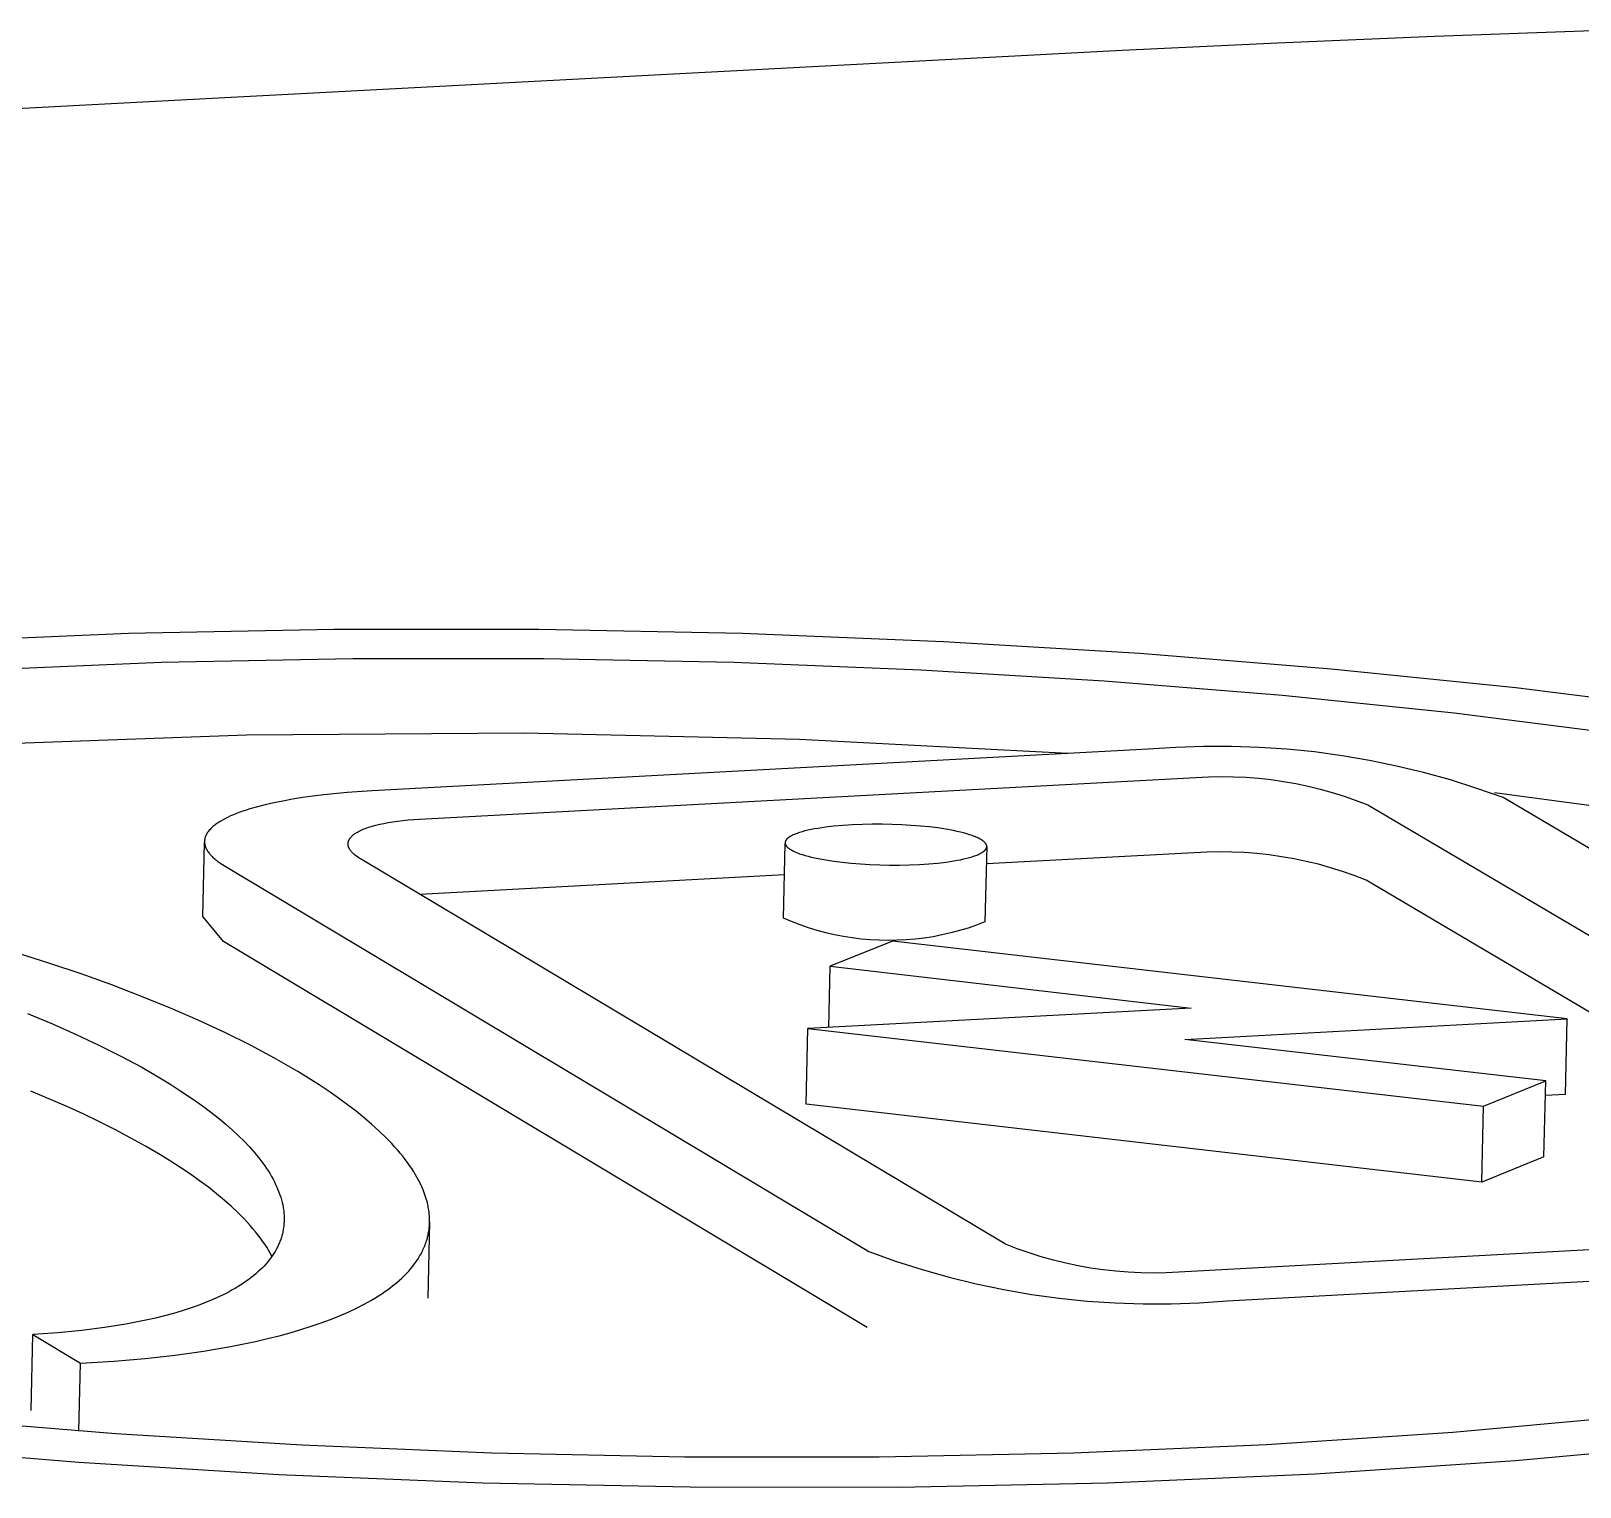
# Model space of a CAD drawing. Header units: millimetres. Extents: x 430 to 4403, y -1522 to 1254.
# Drawn here: x 1404.78 to 1417.14, y -360.04 to -348.43 of the extents above; entities that cross this region are included whole.
import ezdxf

# ---------------------------------------------------------------- set-up
doc = ezdxf.new("R2010")
doc.units = ezdxf.units.MM
doc.header["$MEASUREMENT"] = 0
doc.layers.add('Utwórz2D linie widoczne', color=7, linetype='Continuous', true_color=0x000000)

msp = doc.modelspace()

# ---------------------------------------------------------------- linework, layer by layer
at = {"layer": 'Utwórz2D linie widoczne'}
for p, q in [((1415.975, -348.471), (1414.723, -348.523)), ((1417.238, -348.427), (1415.975, -348.471)), ((1413.485, -348.583), (1297.038, -354.723)), ((1414.723, -348.523), (1413.485, -348.583)), ((1407.197, -353.2), (1405.559, -353.234)), ((1408.833, -353.2), (1407.197, -353.2)), ((1410.456, -353.233), (1408.833, -353.2)), ((1405.559, -353.234), (1403.93, -353.302)), ((1412.058, -353.298), (1410.456, -353.233)), ((1413.626, -353.392), (1412.058, -353.298)), ((1405.823, -353.462), (1407.349, -353.431)), ((1407.349, -353.431), (1408.873, -353.431)), ((1408.873, -353.431), (1410.386, -353.462)), ((1415.152, -353.516), (1413.626, -353.392)), ((1404.305, -353.526), (1405.823, -353.462)), ((1410.386, -353.462), (1411.879, -353.522)), ((1411.879, -353.522), (1413.34, -353.61)), ((1416.624, -353.667), (1415.152, -353.516)), ((1413.34, -353.61), (1414.762, -353.725)), ((1418.032, -353.845), (1416.624, -353.667)), ((1414.762, -353.725), (1416.133, -353.866)), ((1416.133, -353.866), (1417.445, -354.032)), ((1406.5, -354.043), (1404.292, -354.125)), ((1408.715, -354.029), (1406.5, -354.043)), ((1410.91, -354.079), (1408.715, -354.029)), ((1413.692, -354.156), (1407.502, -354.488)), ((1413.052, -354.191), (1410.91, -354.079)), ((1413.913, -354.141), (1413.692, -354.156)), ((1414.134, -354.133), (1413.913, -354.141)), ((1414.356, -354.133), (1414.134, -354.133)), ((1414.577, -354.141), (1414.356, -354.133)), ((1414.798, -354.155), (1414.577, -354.141)), ((1415.018, -354.178), (1414.798, -354.155)), ((1415.238, -354.208), (1415.018, -354.178)), ((1415.456, -354.245), (1415.238, -354.208)), ((1415.673, -354.29), (1415.456, -354.245)), ((1415.888, -354.342), (1415.673, -354.29)), ((1407.88, -354.714), (1414.073, -354.381)), ((1414.073, -354.381), (1414.173, -354.376)), ((1414.173, -354.376), (1414.273, -354.374)), ((1414.273, -354.374), (1414.373, -354.375)), ((1414.373, -354.375), (1414.473, -354.38)), ((1414.473, -354.38), (1414.572, -354.387)), ((1414.572, -354.387), (1414.672, -354.398)), ((1414.672, -354.398), (1414.771, -354.412)), ((1414.771, -354.412), (1414.869, -354.43)), ((1414.869, -354.43), (1414.967, -354.45)), ((1416.102, -354.401), (1415.888, -354.342)), ((1416.313, -354.468), (1416.102, -354.401)), ((1406.79, -354.569), (1406.718, -354.583)), ((1406.866, -354.555), (1406.79, -354.569)), ((1406.946, -354.542), (1406.866, -354.555)), ((1407.03, -354.53), (1406.946, -354.542)), ((1407.117, -354.52), (1407.03, -354.53)), ((1407.302, -354.502), (1407.117, -354.52)), ((1407.502, -354.488), (1407.302, -354.502)), ((1414.967, -354.45), (1415.064, -354.474)), ((1415.064, -354.474), (1415.16, -354.501)), ((1415.16, -354.501), (1415.256, -354.531)), ((1415.256, -354.531), (1415.35, -354.564)), ((1415.35, -354.564), (1415.443, -354.6)), ((1416.522, -354.542), (1416.313, -354.468)), ((1417.709, -354.672), (1416.453, -354.505)), ((1421.731, -357.607), (1416.522, -354.542)), ((1406.374, -354.688), (1406.353, -354.698)), ((1406.397, -354.679), (1406.374, -354.688)), ((1406.421, -354.669), (1406.397, -354.679)), ((1406.446, -354.659), (1406.421, -354.669)), ((1406.472, -354.65), (1406.446, -354.659)), ((1406.499, -354.641), (1406.472, -354.65)), ((1406.527, -354.632), (1406.499, -354.641)), ((1406.587, -354.615), (1406.527, -354.632)), ((1406.65, -354.599), (1406.587, -354.615)), ((1406.718, -354.583), (1406.65, -354.599)), ((1415.443, -354.6), (1420.644, -357.666)), ((1406.191, -354.817), (1406.189, -354.82)), ((1406.193, -354.814), (1406.191, -354.817)), ((1406.196, -354.812), (1406.193, -354.814)), ((1406.198, -354.809), (1406.196, -354.812)), ((1406.2, -354.806), (1406.198, -354.809)), ((1406.205, -354.8), (1406.2, -354.806)), ((1406.21, -354.795), (1406.205, -354.8)), ((1406.215, -354.789), (1406.21, -354.795)), ((1406.221, -354.783), (1406.215, -354.789)), ((1406.227, -354.778), (1406.221, -354.783)), ((1406.233, -354.772), (1406.227, -354.778)), ((1406.24, -354.767), (1406.233, -354.772)), ((1406.247, -354.761), (1406.24, -354.767)), ((1406.254, -354.756), (1406.247, -354.761)), ((1406.262, -354.75), (1406.254, -354.756)), ((1406.269, -354.745), (1406.262, -354.75)), ((1406.277, -354.74), (1406.269, -354.745)), ((1406.286, -354.734), (1406.277, -354.74)), ((1406.295, -354.729), (1406.286, -354.734)), ((1406.313, -354.719), (1406.295, -354.729)), ((1406.332, -354.708), (1406.313, -354.719)), ((1406.353, -354.698), (1406.332, -354.708)), ((1407.376, -354.822), (1407.385, -354.817)), ((1407.385, -354.817), (1407.394, -354.812)), ((1407.394, -354.812), (1407.404, -354.807)), ((1407.404, -354.807), (1407.414, -354.802)), ((1407.414, -354.802), (1407.425, -354.797)), ((1407.425, -354.797), (1407.437, -354.792)), ((1407.437, -354.792), (1407.449, -354.787)), ((1407.449, -354.787), (1407.461, -354.783)), ((1407.461, -354.783), (1407.474, -354.778)), ((1407.474, -354.778), (1407.488, -354.774)), ((1407.488, -354.774), (1407.502, -354.77)), ((1407.502, -354.77), (1407.531, -354.762)), ((1407.531, -354.762), (1407.563, -354.754)), ((1407.563, -354.754), (1407.596, -354.747)), ((1407.596, -354.747), (1407.631, -354.74)), ((1407.631, -354.74), (1407.668, -354.734)), ((1407.668, -354.734), (1407.707, -354.729)), ((1407.707, -354.729), (1407.748, -354.724)), ((1407.748, -354.724), (1407.79, -354.72)), ((1407.79, -354.72), (1407.834, -354.716)), ((1407.834, -354.716), (1407.88, -354.714)), ((1410.932, -354.814), (1410.911, -354.82)), ((1410.954, -354.808), (1410.932, -354.814)), ((1410.978, -354.802), (1410.954, -354.808)), ((1411.004, -354.797), (1410.978, -354.802)), ((1411.03, -354.791), (1411.004, -354.797)), ((1411.059, -354.787), (1411.03, -354.791)), ((1411.119, -354.777), (1411.059, -354.787)), ((1411.185, -354.77), (1411.119, -354.777)), ((1411.256, -354.763), (1411.185, -354.77)), ((1411.333, -354.758), (1411.256, -354.763)), ((1411.412, -354.755), (1411.333, -354.758)), ((1411.491, -354.753), (1411.412, -354.755)), ((1411.57, -354.753), (1411.491, -354.753)), ((1411.649, -354.755), (1411.57, -354.753)), ((1411.727, -354.758), (1411.649, -354.755)), ((1411.802, -354.763), (1411.727, -354.758)), ((1411.876, -354.769), (1411.802, -354.763)), ((1411.947, -354.776), (1411.876, -354.769)), ((1412.015, -354.784), (1411.947, -354.776)), ((1412.079, -354.794), (1412.015, -354.784)), ((1412.139, -354.805), (1412.079, -354.794)), ((1412.168, -354.811), (1412.139, -354.805)), ((1412.195, -354.817), (1412.168, -354.811)), ((1412.22, -354.824), (1412.195, -354.817)), ((1406.152, -355.491), (1406.165, -354.9)), ((1406.167, -354.876), (1406.166, -354.879)), ((1406.166, -354.879), (1406.166, -354.882)), ((1406.166, -354.882), (1406.166, -354.885)), ((1406.166, -354.885), (1406.166, -354.888)), ((1406.166, -354.888), (1406.166, -354.891)), ((1406.166, -354.891), (1406.166, -354.894)), ((1406.166, -354.894), (1406.166, -354.897)), ((1406.166, -354.897), (1406.166, -354.9)), ((1406.166, -354.9), (1406.166, -354.903)), ((1406.166, -354.903), (1406.166, -354.906)), ((1406.166, -354.906), (1406.167, -354.91)), ((1406.168, -354.87), (1406.167, -354.873)), ((1406.167, -354.873), (1406.167, -354.876)), ((1406.167, -354.91), (1406.167, -354.913)), ((1406.167, -354.913), (1406.168, -354.916)), ((1406.169, -354.864), (1406.168, -354.867)), ((1406.168, -354.867), (1406.168, -354.87)), ((1406.168, -354.916), (1406.168, -354.919)), ((1406.168, -354.919), (1406.169, -354.922)), ((1406.17, -354.861), (1406.169, -354.864)), ((1406.169, -354.922), (1406.17, -354.925)), ((1406.171, -354.858), (1406.17, -354.861)), ((1406.17, -354.925), (1406.171, -354.928)), ((1406.172, -354.855), (1406.171, -354.858)), ((1406.171, -354.928), (1406.172, -354.931)), ((1406.173, -354.852), (1406.172, -354.855)), ((1406.172, -354.931), (1406.173, -354.934)), ((1406.174, -354.849), (1406.173, -354.852)), ((1406.173, -354.934), (1406.174, -354.937)), ((1406.175, -354.846), (1406.174, -354.849)), ((1406.174, -354.937), (1406.175, -354.94)), ((1406.176, -354.844), (1406.175, -354.846)), ((1406.175, -354.94), (1406.177, -354.943)), ((1406.178, -354.841), (1406.176, -354.844)), ((1406.179, -354.838), (1406.178, -354.841)), ((1406.181, -354.835), (1406.179, -354.838)), ((1406.182, -354.832), (1406.181, -354.835)), ((1406.184, -354.829), (1406.182, -354.832)), ((1406.186, -354.826), (1406.184, -354.829)), ((1406.188, -354.823), (1406.186, -354.826)), ((1406.189, -354.82), (1406.188, -354.823)), ((1407.31, -354.904), (1407.311, -354.903)), ((1407.31, -354.906), (1407.31, -354.904)), ((1407.31, -354.908), (1407.31, -354.906)), ((1407.31, -354.909), (1407.31, -354.908)), ((1407.31, -354.911), (1407.31, -354.909)), ((1407.31, -354.912), (1407.31, -354.911)), ((1407.31, -354.914), (1407.31, -354.912)), ((1407.31, -354.916), (1407.31, -354.914)), ((1407.31, -354.917), (1407.31, -354.916)), ((1407.311, -354.919), (1407.31, -354.917)), ((1407.311, -354.898), (1407.312, -354.897)), ((1407.311, -354.9), (1407.311, -354.898)), ((1407.311, -354.901), (1407.311, -354.9)), ((1407.311, -354.903), (1407.311, -354.901)), ((1407.311, -354.92), (1407.311, -354.919)), ((1407.311, -354.922), (1407.311, -354.92)), ((1407.311, -354.924), (1407.311, -354.922)), ((1407.312, -354.925), (1407.311, -354.924)), ((1407.312, -354.893), (1407.313, -354.892)), ((1407.312, -354.895), (1407.312, -354.893)), ((1407.312, -354.897), (1407.312, -354.895)), ((1407.312, -354.927), (1407.312, -354.925)), ((1407.312, -354.928), (1407.312, -354.927)), ((1407.313, -354.93), (1407.312, -354.928)), ((1407.313, -354.89), (1407.314, -354.889)), ((1407.313, -354.892), (1407.313, -354.89)), ((1407.313, -354.932), (1407.313, -354.93)), ((1407.314, -354.933), (1407.313, -354.932)), ((1407.314, -354.887), (1407.315, -354.886)), ((1407.314, -354.889), (1407.314, -354.887)), ((1407.314, -354.935), (1407.314, -354.933)), ((1407.315, -354.937), (1407.314, -354.935)), ((1407.315, -354.886), (1407.316, -354.884)), ((1407.315, -354.938), (1407.315, -354.937)), ((1407.316, -354.94), (1407.315, -354.938)), ((1407.316, -354.883), (1407.317, -354.881)), ((1407.316, -354.884), (1407.316, -354.883)), ((1407.317, -354.942), (1407.316, -354.94)), ((1407.317, -354.881), (1407.318, -354.88)), ((1407.318, -354.878), (1407.319, -354.877)), ((1407.318, -354.88), (1407.318, -354.878)), ((1407.319, -354.877), (1407.32, -354.875)), ((1407.32, -354.875), (1407.321, -354.874)), ((1407.321, -354.874), (1407.322, -354.872)), ((1407.322, -354.872), (1407.323, -354.871)), ((1407.323, -354.871), (1407.324, -354.869)), ((1407.324, -354.869), (1407.325, -354.868)), ((1407.325, -354.868), (1407.327, -354.865)), ((1407.327, -354.865), (1407.329, -354.862)), ((1407.329, -354.862), (1407.332, -354.859)), ((1407.332, -354.859), (1407.334, -354.856)), ((1407.334, -354.856), (1407.337, -354.853)), ((1407.337, -354.853), (1407.34, -354.85)), ((1407.34, -354.85), (1407.343, -354.847)), ((1407.343, -354.847), (1407.346, -354.844)), ((1407.346, -354.844), (1407.349, -354.841)), ((1407.349, -354.841), (1407.352, -354.839)), ((1407.352, -354.839), (1407.356, -354.836)), ((1407.356, -354.836), (1407.36, -354.833)), ((1407.36, -354.833), (1407.363, -354.83)), ((1407.363, -354.83), (1407.367, -354.828)), ((1407.367, -354.828), (1407.372, -354.825)), ((1407.372, -354.825), (1407.376, -354.822)), ((1410.782, -355.503), (1410.796, -354.908)), ((1410.797, -354.895), (1410.796, -354.896)), ((1410.796, -354.896), (1410.796, -354.897)), ((1410.796, -354.897), (1410.796, -354.898)), ((1410.796, -354.898), (1410.796, -354.899)), ((1410.796, -354.899), (1410.796, -354.9)), ((1410.796, -354.9), (1410.796, -354.901)), ((1410.796, -354.901), (1410.796, -354.902)), ((1410.796, -354.902), (1410.796, -354.903)), ((1410.796, -354.903), (1410.796, -354.904)), ((1410.796, -354.904), (1410.796, -354.905)), ((1410.796, -354.905), (1410.796, -354.906)), ((1410.796, -354.906), (1410.796, -354.907)), ((1410.796, -354.907), (1410.796, -354.908)), ((1410.796, -354.908), (1410.797, -354.909)), ((1410.798, -354.891), (1410.797, -354.892)), ((1410.797, -354.892), (1410.797, -354.893)), ((1410.797, -354.893), (1410.797, -354.894)), ((1410.797, -354.894), (1410.797, -354.895)), ((1410.797, -354.909), (1410.797, -354.91)), ((1410.797, -354.91), (1410.797, -354.911)), ((1410.797, -354.911), (1410.797, -354.912)), ((1410.797, -354.912), (1410.798, -354.913)), ((1410.799, -354.889), (1410.798, -354.89)), ((1410.798, -354.89), (1410.798, -354.891)), ((1410.798, -354.891), (1410.798, -354.891)), ((1410.798, -354.913), (1410.798, -354.914)), ((1410.798, -354.914), (1410.798, -354.915)), ((1410.798, -354.915), (1410.799, -354.916)), ((1410.8, -354.887), (1410.799, -354.888)), ((1410.799, -354.888), (1410.799, -354.889)), ((1410.799, -354.916), (1410.799, -354.917)), ((1410.799, -354.917), (1410.8, -354.919)), ((1410.801, -354.885), (1410.8, -354.886)), ((1410.8, -354.886), (1410.8, -354.887)), ((1410.8, -354.919), (1410.8, -354.92)), ((1410.8, -354.92), (1410.801, -354.921)), ((1410.802, -354.883), (1410.801, -354.884)), ((1410.801, -354.884), (1410.801, -354.885)), ((1410.801, -354.921), (1410.801, -354.922)), ((1410.801, -354.922), (1410.802, -354.923)), ((1410.803, -354.881), (1410.802, -354.882)), ((1410.802, -354.882), (1410.802, -354.883)), ((1410.802, -354.923), (1410.803, -354.924)), ((1410.804, -354.88), (1410.803, -354.881)), ((1410.803, -354.924), (1410.803, -354.925)), ((1410.803, -354.925), (1410.804, -354.926)), ((1410.805, -354.878), (1410.804, -354.879)), ((1410.804, -354.879), (1410.804, -354.88)), ((1410.804, -354.926), (1410.805, -354.927)), ((1410.806, -354.877), (1410.805, -354.878)), ((1410.805, -354.927), (1410.805, -354.928)), ((1410.805, -354.928), (1410.806, -354.929)), ((1410.807, -354.876), (1410.806, -354.877)), ((1410.806, -354.929), (1410.807, -354.93)), ((1410.808, -354.874), (1410.807, -354.875)), ((1410.807, -354.875), (1410.807, -354.876)), ((1410.807, -354.93), (1410.808, -354.931)), ((1410.809, -354.873), (1410.808, -354.874)), ((1410.808, -354.931), (1410.81, -354.933)), ((1410.811, -354.871), (1410.809, -354.873)), ((1410.81, -354.933), (1410.812, -354.935)), ((1410.813, -354.869), (1410.811, -354.871)), ((1410.812, -354.935), (1410.814, -354.937)), ((1410.815, -354.867), (1410.813, -354.869)), ((1410.814, -354.937), (1410.816, -354.939)), ((1410.817, -354.866), (1410.815, -354.867)), ((1410.816, -354.939), (1410.818, -354.941)), ((1410.819, -354.864), (1410.817, -354.866)), ((1410.818, -354.941), (1410.821, -354.943)), ((1410.822, -354.862), (1410.819, -354.864)), ((1410.824, -354.86), (1410.822, -354.862)), ((1410.827, -354.858), (1410.824, -354.86)), ((1410.83, -354.856), (1410.827, -354.858)), ((1410.832, -354.854), (1410.83, -354.856)), ((1410.835, -354.853), (1410.832, -354.854)), ((1410.838, -354.851), (1410.835, -354.853)), ((1410.845, -354.847), (1410.838, -354.851)), ((1410.852, -354.844), (1410.845, -354.847)), ((1410.859, -354.84), (1410.852, -354.844)), ((1410.867, -354.837), (1410.859, -354.84)), ((1410.875, -354.833), (1410.867, -354.837)), ((1410.883, -354.83), (1410.875, -354.833)), ((1410.892, -354.827), (1410.883, -354.83)), ((1410.902, -354.823), (1410.892, -354.827)), ((1410.911, -354.82), (1410.902, -354.823)), ((1412.245, -354.831), (1412.22, -354.824)), ((1412.268, -354.838), (1412.245, -354.831)), ((1412.289, -354.845), (1412.268, -354.838)), ((1412.299, -354.849), (1412.289, -354.845)), ((1412.309, -354.852), (1412.299, -354.849)), ((1412.318, -354.856), (1412.309, -354.852)), ((1412.327, -354.86), (1412.318, -354.856)), ((1412.336, -354.864), (1412.327, -354.86)), ((1412.344, -354.868), (1412.336, -354.864)), ((1412.351, -354.872), (1412.344, -354.868)), ((1412.358, -354.876), (1412.351, -354.872)), ((1412.362, -354.878), (1412.358, -354.876)), ((1412.365, -354.88), (1412.362, -354.878)), ((1412.368, -354.882), (1412.365, -354.88)), ((1412.371, -354.884), (1412.368, -354.882)), ((1412.374, -354.886), (1412.371, -354.884)), ((1412.377, -354.888), (1412.374, -354.886)), ((1412.379, -354.89), (1412.377, -354.888)), ((1412.382, -354.892), (1412.379, -354.89)), ((1412.384, -354.894), (1412.382, -354.892)), ((1412.386, -354.897), (1412.384, -354.894)), ((1412.388, -354.899), (1412.386, -354.897)), ((1412.39, -354.901), (1412.388, -354.899)), ((1412.392, -354.903), (1412.39, -354.901)), ((1412.404, -354.933), (1412.39, -355.533)), ((1412.393, -354.904), (1412.392, -354.903)), ((1412.394, -354.905), (1412.393, -354.904)), ((1412.395, -354.906), (1412.394, -354.905)), ((1412.395, -354.907), (1412.395, -354.906)), ((1412.396, -354.908), (1412.395, -354.907)), ((1412.397, -354.909), (1412.396, -354.908)), ((1412.398, -354.91), (1412.397, -354.909)), ((1412.398, -354.911), (1412.398, -354.91)), ((1412.399, -354.912), (1412.398, -354.911)), ((1412.399, -354.913), (1412.399, -354.912)), ((1412.4, -354.914), (1412.399, -354.913)), ((1412.4, -354.915), (1412.4, -354.914)), ((1412.401, -354.916), (1412.4, -354.915)), ((1412.401, -354.917), (1412.401, -354.916)), ((1412.402, -354.918), (1412.401, -354.917)), ((1412.402, -354.919), (1412.402, -354.918)), ((1412.403, -354.92), (1412.402, -354.919)), ((1412.403, -354.921), (1412.403, -354.92)), ((1412.403, -354.922), (1412.403, -354.921)), ((1412.403, -354.923), (1412.403, -354.922)), ((1412.404, -354.924), (1412.403, -354.923)), ((1412.403, -354.939), (1412.404, -354.938)), ((1412.403, -354.94), (1412.403, -354.939)), ((1412.403, -354.941), (1412.403, -354.94)), ((1412.403, -354.942), (1412.403, -354.941)), ((1412.404, -354.925), (1412.404, -354.924)), ((1412.404, -354.926), (1412.404, -354.925)), ((1412.404, -354.927), (1412.404, -354.926)), ((1412.404, -354.928), (1412.404, -354.927)), ((1412.404, -354.929), (1412.404, -354.928)), ((1412.404, -354.93), (1412.404, -354.929)), ((1412.404, -354.931), (1412.404, -354.93)), ((1412.404, -354.932), (1412.404, -354.931)), ((1412.404, -354.933), (1412.404, -354.932)), ((1412.404, -354.934), (1412.404, -354.933)), ((1412.404, -354.935), (1412.404, -354.934)), ((1412.404, -354.936), (1412.404, -354.935)), ((1412.404, -354.937), (1412.404, -354.936)), ((1412.404, -354.938), (1412.404, -354.937)), ((1406.177, -354.943), (1406.178, -354.947)), ((1406.178, -354.947), (1406.179, -354.95)), ((1406.179, -354.95), (1406.181, -354.953)), ((1406.181, -354.953), (1406.183, -354.956)), ((1406.183, -354.956), (1406.184, -354.959)), ((1406.184, -354.959), (1406.186, -354.962)), ((1406.186, -354.962), (1406.188, -354.965)), ((1406.188, -354.965), (1406.19, -354.968)), ((1406.19, -354.968), (1406.192, -354.971)), ((1406.192, -354.971), (1406.194, -354.975)), ((1406.194, -354.975), (1406.199, -354.981)), ((1406.199, -354.981), (1406.204, -354.987)), ((1406.204, -354.987), (1406.209, -354.993)), ((1406.209, -354.993), (1406.215, -355)), ((1406.215, -355), (1406.22, -355.006)), ((1406.22, -355.006), (1406.227, -355.012)), ((1406.227, -355.012), (1406.233, -355.019)), ((1406.233, -355.019), (1406.24, -355.025)), ((1406.24, -355.025), (1406.248, -355.031)), ((1406.248, -355.031), (1406.255, -355.038)), ((1406.255, -355.038), (1406.263, -355.044)), ((1406.263, -355.044), (1406.272, -355.051)), ((1406.272, -355.051), (1406.28, -355.057)), ((1406.28, -355.057), (1406.289, -355.063)), ((1406.289, -355.063), (1406.309, -355.076)), ((1407.317, -354.943), (1407.317, -354.942)), ((1407.318, -354.945), (1407.317, -354.943)), ((1407.319, -354.947), (1407.318, -354.945)), ((1407.32, -354.948), (1407.319, -354.947)), ((1407.321, -354.95), (1407.32, -354.948)), ((1407.323, -354.953), (1407.321, -354.95)), ((1407.325, -354.956), (1407.323, -354.953)), ((1407.327, -354.96), (1407.325, -354.956)), ((1407.329, -354.963), (1407.327, -354.96)), ((1407.332, -354.966), (1407.329, -354.963)), ((1407.335, -354.97), (1407.332, -354.966)), ((1407.337, -354.973), (1407.335, -354.97)), ((1407.34, -354.977), (1407.337, -354.973)), ((1407.344, -354.98), (1407.34, -354.977)), ((1407.347, -354.983), (1407.344, -354.98)), ((1407.35, -354.987), (1407.347, -354.983)), ((1407.354, -354.99), (1407.35, -354.987)), ((1407.358, -354.993), (1407.354, -354.99)), ((1407.362, -354.997), (1407.358, -354.993)), ((1407.366, -355), (1407.362, -354.997)), ((1407.37, -355.004), (1407.366, -355)), ((1407.379, -355.01), (1407.37, -355.004)), ((1407.389, -355.017), (1407.379, -355.01)), ((1407.399, -355.024), (1407.389, -355.017)), ((1407.41, -355.031), (1407.399, -355.024)), ((1412.554, -358.104), (1407.41, -355.031)), ((1410.821, -354.943), (1410.823, -354.945)), ((1410.823, -354.945), (1410.826, -354.947)), ((1410.826, -354.947), (1410.829, -354.949)), ((1410.829, -354.949), (1410.832, -354.951)), ((1410.832, -354.951), (1410.835, -354.953)), ((1410.835, -354.953), (1410.838, -354.955)), ((1410.838, -354.955), (1410.842, -354.957)), ((1410.842, -354.957), (1410.849, -354.961)), ((1410.849, -354.961), (1410.856, -354.965)), ((1410.856, -354.965), (1410.864, -354.969)), ((1410.864, -354.969), (1410.873, -354.973)), ((1410.873, -354.973), (1410.882, -354.977)), ((1410.882, -354.977), (1410.891, -354.981)), ((1410.891, -354.981), (1410.901, -354.985)), ((1410.901, -354.985), (1410.911, -354.989)), ((1410.911, -354.989), (1410.932, -354.996)), ((1410.932, -354.996), (1410.955, -355.003)), ((1410.955, -355.003), (1410.979, -355.009)), ((1410.979, -355.009), (1411.005, -355.016)), ((1411.005, -355.016), (1411.032, -355.022)), ((1411.032, -355.022), (1411.06, -355.028)), ((1411.06, -355.028), (1411.12, -355.039)), ((1411.12, -355.039), (1411.185, -355.049)), ((1411.185, -355.049), (1411.252, -355.058)), ((1411.252, -355.058), (1411.324, -355.065)), ((1411.943, -355.07), (1412.015, -355.064)), ((1412.015, -355.064), (1412.081, -355.056)), ((1412.081, -355.056), (1412.141, -355.047)), ((1412.141, -355.047), (1412.17, -355.042)), ((1412.17, -355.042), (1412.197, -355.037)), ((1412.197, -355.037), (1412.222, -355.031)), ((1412.222, -355.031), (1412.246, -355.025)), ((1412.246, -355.025), (1412.268, -355.019)), ((1412.268, -355.019), (1412.289, -355.013)), ((1412.289, -355.013), (1412.299, -355.01)), ((1412.299, -355.01), (1412.308, -355.007)), ((1412.308, -355.007), (1412.317, -355.003)), ((1412.317, -355.003), (1412.325, -355)), ((1412.325, -355), (1412.334, -354.997)), ((1412.334, -354.997), (1412.341, -354.993)), ((1412.341, -354.993), (1412.349, -354.99)), ((1412.349, -354.99), (1412.355, -354.986)), ((1412.355, -354.986), (1412.362, -354.983)), ((1412.362, -354.983), (1412.365, -354.981)), ((1412.365, -354.981), (1412.368, -354.979)), ((1412.368, -354.979), (1412.371, -354.977)), ((1412.371, -354.977), (1412.373, -354.975)), ((1412.373, -354.975), (1412.376, -354.973)), ((1412.376, -354.973), (1412.378, -354.972)), ((1412.378, -354.972), (1412.381, -354.97)), ((1412.381, -354.97), (1412.383, -354.968)), ((1412.383, -354.968), (1412.385, -354.966)), ((1412.385, -354.966), (1412.387, -354.964)), ((1412.387, -354.964), (1412.389, -354.962)), ((1412.389, -354.962), (1412.391, -354.96)), ((1412.391, -354.96), (1412.392, -354.959)), ((1412.392, -354.959), (1412.393, -354.958)), ((1412.393, -354.958), (1412.394, -354.957)), ((1412.394, -354.957), (1412.394, -354.956)), ((1412.394, -354.956), (1412.395, -354.956)), ((1412.395, -354.956), (1412.396, -354.955)), ((1412.396, -354.955), (1412.397, -354.954)), ((1412.397, -354.953), (1412.398, -354.952)), ((1412.397, -354.954), (1412.397, -354.953)), ((1412.398, -354.951), (1412.399, -354.95)), ((1412.398, -354.952), (1412.398, -354.951)), ((1412.399, -354.95), (1412.4, -354.949)), ((1412.4, -354.948), (1412.401, -354.947)), ((1412.4, -354.949), (1412.4, -354.948)), ((1412.401, -354.945), (1412.402, -354.944)), ((1412.401, -354.946), (1412.401, -354.945)), ((1412.401, -354.947), (1412.401, -354.946)), ((1414.059, -354.982), (1412.401, -355.071)), ((1412.402, -354.943), (1412.403, -354.942)), ((1412.402, -354.944), (1412.402, -354.943)), ((1414.159, -354.977), (1414.059, -354.982)), ((1414.258, -354.974), (1414.159, -354.977)), ((1414.358, -354.976), (1414.258, -354.974)), ((1414.458, -354.98), (1414.358, -354.976)), ((1414.558, -354.988), (1414.458, -354.98)), ((1414.657, -354.999), (1414.558, -354.988)), ((1414.756, -355.013), (1414.657, -354.999)), ((1414.855, -355.03), (1414.756, -355.013)), ((1414.952, -355.051), (1414.855, -355.03)), ((1415.05, -355.074), (1414.952, -355.051)), ((1406.309, -355.076), (1406.329, -355.089)), ((1406.329, -355.089), (1411.465, -358.162)), ((1410.79, -355.157), (1407.884, -355.314)), ((1411.324, -355.065), (1411.397, -355.071)), ((1411.397, -355.071), (1411.473, -355.076)), ((1411.473, -355.076), (1411.551, -355.079)), ((1411.551, -355.079), (1411.629, -355.08)), ((1411.629, -355.08), (1411.709, -355.08)), ((1411.709, -355.08), (1411.788, -355.079)), ((1411.788, -355.079), (1411.867, -355.075)), ((1411.867, -355.075), (1411.943, -355.07)), ((1415.146, -355.101), (1415.05, -355.074)), ((1415.241, -355.131), (1415.146, -355.101)), ((1415.335, -355.164), (1415.241, -355.131)), ((1415.429, -355.201), (1415.335, -355.164)), ((1420.152, -357.989), (1415.429, -355.201)), ((1406.316, -355.69), (1406.152, -355.491)), ((1410.848, -355.531), (1410.782, -355.503)), ((1410.915, -355.557), (1410.848, -355.531)), ((1410.983, -355.58), (1410.915, -355.557)), ((1412.323, -355.559), (1412.255, -355.582)), ((1412.39, -355.533), (1412.323, -355.559)), ((1411.052, -355.601), (1410.983, -355.58)), ((1411.121, -355.62), (1411.052, -355.601)), ((1411.191, -355.636), (1411.121, -355.62)), ((1411.261, -355.65), (1411.191, -355.636)), ((1411.332, -355.661), (1411.261, -355.65)), ((1411.404, -355.67), (1411.332, -355.661)), ((1411.475, -355.676), (1411.404, -355.67)), ((1411.547, -355.68), (1411.475, -355.676)), ((1411.619, -355.682), (1411.547, -355.68)), ((1411.691, -355.68), (1411.619, -355.682)), ((1411.762, -355.677), (1411.691, -355.68)), ((1411.834, -355.671), (1411.762, -355.677)), ((1411.905, -355.662), (1411.834, -355.671)), ((1411.976, -355.651), (1411.905, -355.662)), ((1412.047, -355.637), (1411.976, -355.651)), ((1412.117, -355.621), (1412.047, -355.637)), ((1412.186, -355.603), (1412.117, -355.621)), ((1412.255, -355.582), (1412.186, -355.603)), ((1404.931, -355.864), (1404.674, -355.782)), ((1411.451, -358.768), (1406.316, -355.69)), ((1411.653, -355.686), (1411.156, -355.887)), ((1417.034, -356.307), (1411.653, -355.686)), ((1405.183, -355.948), (1404.931, -355.864)), ((1411.145, -356.375), (1411.156, -355.887)), ((1411.156, -355.887), (1414.034, -356.22)), ((1405.427, -356.036), (1405.183, -355.948)), ((1405.664, -356.127), (1405.427, -356.036)), ((1405.894, -356.22), (1405.664, -356.127)), ((1404.755, -356.264), (1404.952, -356.346)), ((1406.115, -356.316), (1405.894, -356.22)), ((1414.034, -356.22), (1410.978, -356.383)), ((1404.952, -356.346), (1405.142, -356.43)), ((1406.328, -356.415), (1406.115, -356.316)), ((1406.531, -356.516), (1406.328, -356.415)), ((1410.964, -356.987), (1410.978, -356.383)), ((1410.978, -356.383), (1416.367, -357.004)), ((1413.985, -356.47), (1417.034, -356.307)), ((1417.019, -356.91), (1417.034, -356.307)), ((1405.142, -356.43), (1405.324, -356.516)), ((1405.324, -356.516), (1405.499, -356.604)), ((1406.725, -356.62), (1406.531, -356.516)), ((1416.862, -356.802), (1413.985, -356.47)), ((1405.499, -356.604), (1405.665, -356.693)), ((1406.909, -356.726), (1406.725, -356.62)), ((1405.665, -356.693), (1405.823, -356.785)), ((1405.823, -356.785), (1405.898, -356.831)), ((1406.996, -356.78), (1406.909, -356.726)), ((1407.08, -356.833), (1406.996, -356.78)), ((1405.062, -357.003), (1404.781, -356.883)), ((1405.898, -356.831), (1405.97, -356.877)), ((1405.97, -356.877), (1406.039, -356.922)), ((1407.159, -356.886), (1407.08, -356.833)), ((1407.235, -356.939), (1407.159, -356.886)), ((1416.367, -357.004), (1416.862, -356.802)), ((1416.847, -357.406), (1416.862, -356.802)), ((1417.019, -356.91), (1416.859, -356.919)), ((1405.197, -357.065), (1405.062, -357.003)), ((1406.039, -356.922), (1406.104, -356.968)), ((1406.104, -356.968), (1406.167, -357.014)), ((1406.167, -357.014), (1406.227, -357.059)), ((1407.307, -356.992), (1407.235, -356.939)), ((1407.375, -357.044), (1407.307, -356.992)), ((1416.353, -357.609), (1410.964, -356.987)), ((1416.353, -357.609), (1416.367, -357.004)), ((1405.328, -357.128), (1405.197, -357.065)), ((1405.455, -357.192), (1405.328, -357.128)), ((1406.227, -357.059), (1406.284, -357.104)), ((1406.284, -357.104), (1406.338, -357.149)), ((1406.338, -357.149), (1406.388, -357.194)), ((1407.439, -357.096), (1407.375, -357.044)), ((1407.5, -357.148), (1407.439, -357.096)), ((1407.556, -357.199), (1407.5, -357.148)), ((1405.578, -357.257), (1405.455, -357.192)), ((1405.696, -357.322), (1405.578, -357.257)), ((1406.388, -357.194), (1406.436, -357.239)), ((1406.436, -357.239), (1406.481, -357.283)), ((1406.481, -357.283), (1406.523, -357.327)), ((1407.609, -357.251), (1407.556, -357.199)), ((1407.659, -357.302), (1407.609, -357.251)), ((1405.809, -357.389), (1405.696, -357.322)), ((1405.894, -357.441), (1405.809, -357.389)), ((1406.523, -357.327), (1406.562, -357.371)), ((1406.562, -357.371), (1406.58, -357.393)), ((1406.58, -357.393), (1406.598, -357.414)), ((1407.682, -357.327), (1407.659, -357.302)), ((1407.704, -357.352), (1407.682, -357.327)), ((1407.725, -357.377), (1407.704, -357.352)), ((1407.746, -357.402), (1407.725, -357.377)), ((1407.765, -357.427), (1407.746, -357.402)), ((1416.847, -357.406), (1416.353, -357.609)), ((1405.976, -357.494), (1405.894, -357.441)), ((1406.053, -357.546), (1405.976, -357.494)), ((1406.598, -357.414), (1406.614, -357.436)), ((1406.614, -357.436), (1406.631, -357.458)), ((1406.631, -357.458), (1406.646, -357.479)), ((1406.646, -357.479), (1406.661, -357.501)), ((1406.661, -357.501), (1406.675, -357.522)), ((1406.675, -357.522), (1406.688, -357.543)), ((1407.784, -357.452), (1407.765, -357.427)), ((1407.801, -357.477), (1407.784, -357.452)), ((1407.818, -357.501), (1407.801, -357.477)), ((1407.834, -357.526), (1407.818, -357.501)), ((1407.848, -357.55), (1407.834, -357.526)), ((1406.126, -357.598), (1406.053, -357.546)), ((1406.196, -357.65), (1406.126, -357.598)), ((1406.261, -357.701), (1406.196, -357.65)), ((1406.688, -357.543), (1406.7, -357.564)), ((1406.7, -357.564), (1406.712, -357.585)), ((1406.712, -357.585), (1406.723, -357.606)), ((1406.723, -357.606), (1406.733, -357.627)), ((1406.733, -357.627), (1406.743, -357.648)), ((1406.743, -357.648), (1406.751, -357.669)), ((1407.862, -357.574), (1407.848, -357.55)), ((1407.875, -357.598), (1407.862, -357.574)), ((1407.887, -357.623), (1407.875, -357.598)), ((1407.898, -357.646), (1407.887, -357.623)), ((1407.909, -357.67), (1407.898, -357.646)), ((1406.323, -357.753), (1406.261, -357.701)), ((1406.381, -357.804), (1406.323, -357.753)), ((1406.751, -357.669), (1406.759, -357.689)), ((1406.759, -357.689), (1406.767, -357.709)), ((1406.767, -357.709), (1406.773, -357.73)), ((1406.773, -357.73), (1406.779, -357.75)), ((1406.779, -357.75), (1406.785, -357.77)), ((1406.785, -357.77), (1406.789, -357.79)), ((1407.918, -357.694), (1407.909, -357.67)), ((1407.926, -357.718), (1407.918, -357.694)), ((1407.934, -357.741), (1407.926, -357.718)), ((1407.94, -357.764), (1407.934, -357.741)), ((1407.943, -357.776), (1407.94, -357.764)), ((1407.946, -357.787), (1407.943, -357.776)), ((1406.434, -357.855), (1406.381, -357.804)), ((1406.46, -357.88), (1406.434, -357.855)), ((1406.484, -357.905), (1406.46, -357.88)), ((1406.508, -357.93), (1406.484, -357.905)), ((1406.789, -357.79), (1406.793, -357.81)), ((1406.793, -357.81), (1406.796, -357.83)), ((1406.796, -357.83), (1406.797, -357.84)), ((1406.797, -357.84), (1406.798, -357.849)), ((1406.798, -357.849), (1406.799, -357.859)), ((1406.799, -357.859), (1406.8, -357.869)), ((1406.8, -357.869), (1406.8, -357.879)), ((1406.8, -357.879), (1406.8, -357.888)), ((1406.8, -357.888), (1406.801, -357.898)), ((1406.801, -357.898), (1406.801, -357.907)), ((1407.948, -357.799), (1407.946, -357.787)), ((1407.95, -357.811), (1407.948, -357.799)), ((1407.952, -357.822), (1407.95, -357.811)), ((1407.954, -357.833), (1407.952, -357.822)), ((1407.956, -357.845), (1407.954, -357.833)), ((1407.957, -357.856), (1407.956, -357.845)), ((1407.958, -357.868), (1407.957, -357.856)), ((1407.959, -357.879), (1407.958, -357.868)), ((1407.96, -357.89), (1407.959, -357.879)), ((1407.96, -357.901), (1407.96, -357.89)), ((1407.96, -357.913), (1407.96, -357.901)), ((1406.53, -357.956), (1406.508, -357.93)), ((1406.552, -357.981), (1406.53, -357.956)), ((1406.573, -358.005), (1406.552, -357.981)), ((1406.592, -358.03), (1406.573, -358.005)), ((1406.784, -358.029), (1406.782, -358.038)), ((1406.787, -358.02), (1406.784, -358.029)), ((1406.789, -358.011), (1406.787, -358.02)), ((1406.791, -358.002), (1406.789, -358.011)), ((1406.792, -357.992), (1406.791, -358.002)), ((1406.794, -357.983), (1406.792, -357.992)), ((1406.795, -357.974), (1406.794, -357.983)), ((1406.797, -357.964), (1406.795, -357.974)), ((1406.798, -357.955), (1406.797, -357.964)), ((1406.799, -357.946), (1406.798, -357.955)), ((1406.8, -357.927), (1406.799, -357.936)), ((1406.799, -357.936), (1406.799, -357.946)), ((1406.801, -357.907), (1406.8, -357.917)), ((1406.8, -357.917), (1406.8, -357.927)), ((1407.96, -357.929), (1407.946, -358.535)), ((1407.948, -358.033), (1407.95, -358.022)), ((1407.95, -358.022), (1407.952, -358.012)), ((1407.952, -358.012), (1407.954, -358.001)), ((1407.954, -358.001), (1407.956, -357.99)), ((1407.956, -357.99), (1407.957, -357.979)), ((1407.957, -357.979), (1407.958, -357.968)), ((1407.958, -357.968), (1407.959, -357.957)), ((1407.959, -357.957), (1407.96, -357.946)), ((1407.96, -357.924), (1407.96, -357.913)), ((1407.96, -357.935), (1407.96, -357.924)), ((1407.96, -357.946), (1407.96, -357.935)), ((1420.182, -357.988), (1413.937, -358.326)), ((1406.611, -358.055), (1406.592, -358.03)), ((1406.629, -358.079), (1406.611, -358.055)), ((1406.646, -358.104), (1406.629, -358.079)), ((1406.662, -358.128), (1406.646, -358.104)), ((1406.676, -358.152), (1406.662, -358.128)), ((1406.69, -358.176), (1406.676, -358.152)), ((1406.738, -358.145), (1406.728, -358.162)), ((1406.742, -358.136), (1406.738, -358.145)), ((1406.747, -358.128), (1406.742, -358.136)), ((1406.751, -358.119), (1406.747, -358.128)), ((1406.755, -358.11), (1406.751, -358.119)), ((1406.759, -358.101), (1406.755, -358.11)), ((1406.763, -358.092), (1406.759, -358.101)), ((1406.766, -358.083), (1406.763, -358.092)), ((1406.77, -358.075), (1406.766, -358.083)), ((1406.773, -358.066), (1406.77, -358.075)), ((1406.776, -358.057), (1406.773, -358.066)), ((1406.779, -358.047), (1406.776, -358.057)), ((1406.782, -358.038), (1406.779, -358.047)), ((1407.903, -358.159), (1407.908, -358.149)), ((1407.908, -358.149), (1407.913, -358.139)), ((1407.913, -358.139), (1407.917, -358.128)), ((1407.917, -358.128), (1407.922, -358.118)), ((1407.922, -358.118), (1407.926, -358.108)), ((1407.926, -358.108), (1407.929, -358.097)), ((1407.929, -358.097), (1407.933, -358.087)), ((1407.933, -358.087), (1407.936, -358.076)), ((1407.936, -358.076), (1407.94, -358.065)), ((1407.94, -358.065), (1407.943, -358.055)), ((1407.943, -358.055), (1407.945, -358.044)), ((1407.945, -358.044), (1407.948, -358.033)), ((1412.648, -358.14), (1412.554, -358.104)), ((1412.743, -358.174), (1412.648, -358.14)), ((1406.655, -358.262), (1406.64, -358.278)), ((1406.669, -358.246), (1406.655, -358.262)), ((1406.682, -358.229), (1406.669, -358.246)), ((1406.695, -358.213), (1406.682, -358.229)), ((1406.703, -358.2), (1406.69, -358.176)), ((1406.706, -358.196), (1406.695, -358.213)), ((1406.718, -358.179), (1406.706, -358.196)), ((1406.728, -358.162), (1406.718, -358.179)), ((1407.826, -358.28), (1407.841, -358.26)), ((1407.841, -358.26), (1407.856, -358.24)), ((1407.856, -358.24), (1407.869, -358.22)), ((1407.869, -358.22), (1407.875, -358.21)), ((1407.875, -358.21), (1407.881, -358.2)), ((1407.881, -358.2), (1407.887, -358.19)), ((1407.887, -358.19), (1407.893, -358.18)), ((1407.893, -358.18), (1407.898, -358.17)), ((1407.898, -358.17), (1407.903, -358.159)), ((1411.465, -358.162), (1411.676, -358.238)), ((1411.676, -358.238), (1411.889, -358.306)), ((1412.839, -358.205), (1412.743, -358.174)), ((1412.937, -358.232), (1412.839, -358.205)), ((1413.034, -358.256), (1412.937, -358.232)), ((1413.133, -358.277), (1413.034, -358.256)), ((1414.322, -358.556), (1420.57, -358.217)), ((1406.498, -358.4), (1406.477, -358.414)), ((1406.518, -358.385), (1406.498, -358.4)), ((1406.538, -358.37), (1406.518, -358.385)), ((1406.556, -358.355), (1406.538, -358.37)), ((1406.575, -358.34), (1406.556, -358.355)), ((1406.592, -358.325), (1406.575, -358.34)), ((1406.609, -358.309), (1406.592, -358.325)), ((1406.625, -358.294), (1406.609, -358.309)), ((1406.64, -358.278), (1406.625, -358.294)), ((1407.697, -358.411), (1407.718, -358.393)), ((1407.718, -358.393), (1407.738, -358.375)), ((1407.738, -358.375), (1407.758, -358.356)), ((1407.758, -358.356), (1407.776, -358.337)), ((1407.776, -358.337), (1407.794, -358.318)), ((1407.794, -358.318), (1407.811, -358.299)), ((1407.811, -358.299), (1407.826, -358.28)), ((1411.889, -358.306), (1412.104, -358.367)), ((1412.104, -358.367), (1412.321, -358.42)), ((1413.233, -358.295), (1413.133, -358.277)), ((1413.332, -358.309), (1413.233, -358.295)), ((1413.433, -358.32), (1413.332, -358.309)), ((1413.533, -358.328), (1413.433, -358.32)), ((1413.634, -358.333), (1413.533, -358.328)), ((1413.735, -358.334), (1413.634, -358.333)), ((1413.836, -358.332), (1413.735, -358.334)), ((1413.937, -358.326), (1413.836, -358.332)), ((1406.286, -358.521), (1406.231, -358.546)), ((1406.338, -358.496), (1406.286, -358.521)), ((1406.363, -358.483), (1406.338, -358.496)), ((1406.387, -358.469), (1406.363, -358.483)), ((1406.411, -358.456), (1406.387, -358.469)), ((1406.433, -358.442), (1406.411, -358.456)), ((1406.456, -358.428), (1406.433, -358.442)), ((1406.477, -358.414), (1406.456, -358.428)), ((1407.525, -358.534), (1407.552, -358.517)), ((1407.552, -358.517), (1407.579, -358.5)), ((1407.579, -358.5), (1407.604, -358.482)), ((1407.604, -358.482), (1407.629, -358.465)), ((1407.629, -358.465), (1407.652, -358.447)), ((1407.652, -358.447), (1407.675, -358.429)), ((1407.675, -358.429), (1407.697, -358.411)), ((1412.321, -358.42), (1412.54, -358.466)), ((1412.54, -358.466), (1412.761, -358.504)), ((1412.761, -358.504), (1412.982, -358.534)), ((1405.986, -358.636), (1405.918, -358.656)), ((1406.051, -358.615), (1405.986, -358.636)), ((1406.114, -358.593), (1406.051, -358.615)), ((1406.174, -358.57), (1406.114, -358.593)), ((1406.231, -358.546), (1406.174, -358.57)), ((1407.243, -358.675), (1407.312, -358.645)), ((1407.312, -358.645), (1407.377, -358.614)), ((1407.377, -358.614), (1407.439, -358.583)), ((1407.439, -358.583), (1407.469, -358.567)), ((1407.469, -358.567), (1407.497, -358.55)), ((1407.497, -358.55), (1407.525, -358.534)), ((1412.982, -358.534), (1413.205, -358.557)), ((1413.205, -358.557), (1413.428, -358.572)), ((1413.428, -358.572), (1413.652, -358.58)), ((1413.652, -358.58), (1413.875, -358.58)), ((1413.875, -358.58), (1414.099, -358.572)), ((1414.099, -358.572), (1414.322, -358.556)), ((1405.368, -358.769), (1405.188, -358.792)), ((1405.538, -358.742), (1405.368, -358.769)), ((1405.619, -358.727), (1405.538, -358.742)), ((1405.698, -358.711), (1405.619, -358.727)), ((1405.774, -358.694), (1405.698, -358.711)), ((1405.847, -358.676), (1405.774, -358.694)), ((1405.918, -358.656), (1405.847, -358.676)), ((1406.934, -358.785), (1407.016, -358.759)), ((1407.016, -358.759), (1407.095, -358.732)), ((1407.095, -358.732), (1407.171, -358.704)), ((1407.171, -358.704), (1407.243, -358.675)), ((1404.782, -359.431), (1404.796, -358.824)), ((1404.997, -358.81), (1404.796, -358.824)), ((1404.796, -358.824), (1405.177, -359.054)), ((1405.188, -358.792), (1404.997, -358.81)), ((1406.372, -358.92), (1406.573, -358.879)), ((1406.573, -358.879), (1406.668, -358.857)), ((1406.668, -358.857), (1406.76, -358.834)), ((1406.76, -358.834), (1406.849, -358.81)), ((1406.849, -358.81), (1406.934, -358.785)), ((1405.441, -359.037), (1405.693, -359.015)), ((1405.693, -359.015), (1405.932, -358.988)), ((1405.932, -358.988), (1406.158, -358.956)), ((1406.158, -358.956), (1406.372, -358.92)), ((1405.164, -359.595), (1405.177, -359.054)), ((1405.177, -359.054), (1405.441, -359.037)), ((1405.459, -359.617), (1404.018, -359.498)), ((1417.512, -359.478), (1416.122, -359.605)), ((1406.942, -359.708), (1405.459, -359.617)), ((1416.122, -359.605), (1414.636, -359.703)), ((1403.616, -359.715), (1405.163, -359.842)), ((1408.458, -359.77), (1406.942, -359.708)), ((1414.636, -359.703), (1413.096, -359.77)), ((1416.62, -359.829), (1418.112, -359.692)), ((1405.163, -359.842), (1406.757, -359.94)), ((1409.996, -359.802), (1408.458, -359.77)), ((1411.545, -359.802), (1409.996, -359.802)), ((1413.096, -359.77), (1411.545, -359.802)), ((1415.024, -359.935), (1416.62, -359.829)), ((1406.757, -359.94), (1408.385, -360.006)), ((1408.385, -360.006), (1410.038, -360.04)), ((1411.702, -360.041), (1413.368, -360.006)), ((1413.368, -360.006), (1415.024, -359.935)), ((1410.038, -360.04), (1411.702, -360.041))]:
    msp.add_line(p, q, dxfattribs=at)

doc.saveas('drawing.dxf')
